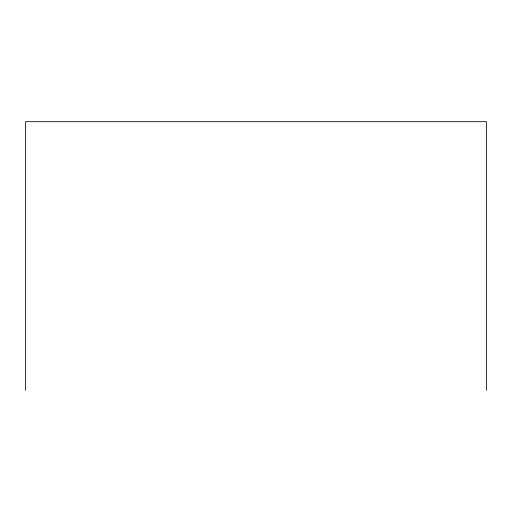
<?xml version="1.0" encoding="UTF-8"?>
<svg xmlns="http://www.w3.org/2000/svg" width="512" height="512" viewBox="0 0 512 512"><rect width="100%" height="100%" fill="white"/><g stroke="black" fill="none" stroke-linecap="round" stroke-linejoin="round"><path stroke-width="0.77" d="M486.4 390.31L486.4 121.69L25.6 121.69L25.6 390.31"/></g></svg>
